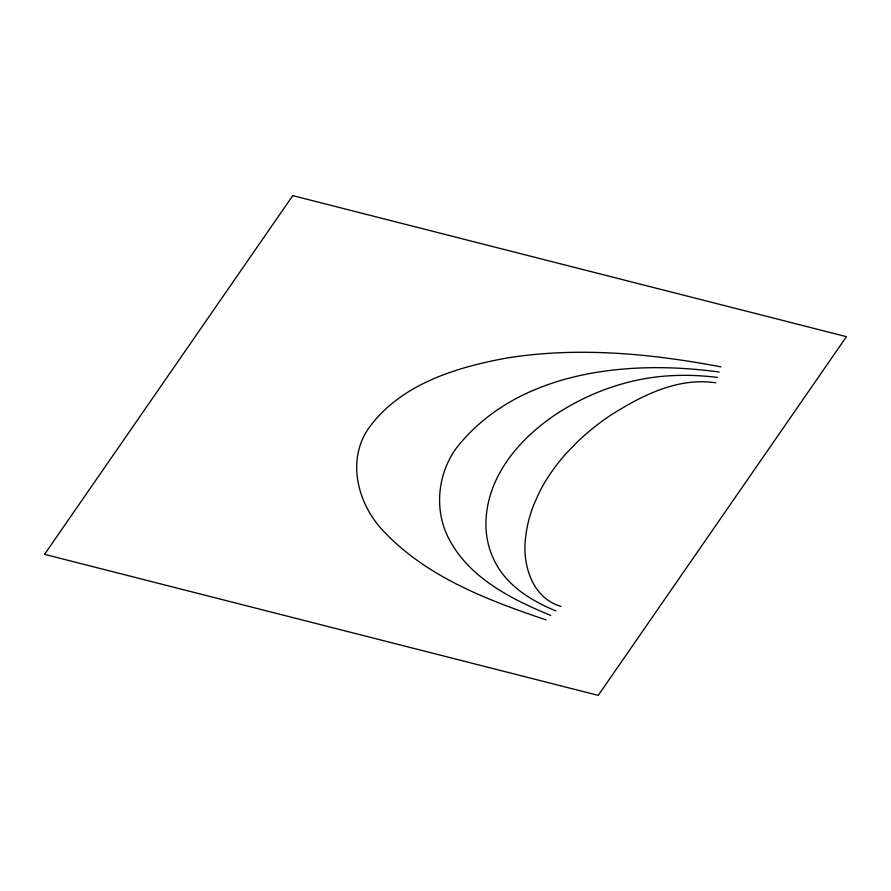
<?xml version="1.0" encoding="UTF-8"?>
<svg xmlns="http://www.w3.org/2000/svg" width="891" height="891" viewBox="0 0 891 891"><rect width="100%" height="100%" fill="white"/><g stroke="black" fill="none" stroke-linecap="round" stroke-linejoin="round"><path stroke-width="1.34" d="M717.411 377.416C691.739 374.242 665.566 374.498 640.139 379.544A166.171 115.217 -23.7 0 0 597.315 392.497A167.463 116.12 -23.7 0 0 570.363 405.539C526.225 430.186 484.403 473.734 485.963 527.528A167.463 116.12 -23.7 0 0 493.146 558.078A166.171 115.217 -23.7 0 0 504.217 575.954C517.704 592.27 536.549 602.906 555.85 610.903M719.126 372.015C627.977 359.53 517.058 370.712 456.27 448.218C437.559 474.112 433.928 509.964 448.752 538.498C469.178 578.047 511.334 599.12 550.683 615.425M715.696 382.818C677.372 376.993 640.44 396.139 609.154 416.22A188.369 130.621 -23.7 0 0 577.168 442.114L567.701 451.826A183.992 127.58 -23.7 0 0 538.543 493.959L533.754 504.852A188.369 130.621 -23.7 0 0 525.679 536.85C521.903 563.936 531.882 598.084 560.996 606.381M720.964 366.858C650.541 353.527 577.825 346.588 506.634 358.071C456.47 367.215 402.086 383.787 370.088 426.277C345.173 459.466 357.748 505.899 385.469 533.174C428.582 577.78 488.335 600.411 545.916 619.835M292.771 195.63L44.55 554.336L598.229 695.37L846.45 336.664L292.771 195.63"/></g></svg>
